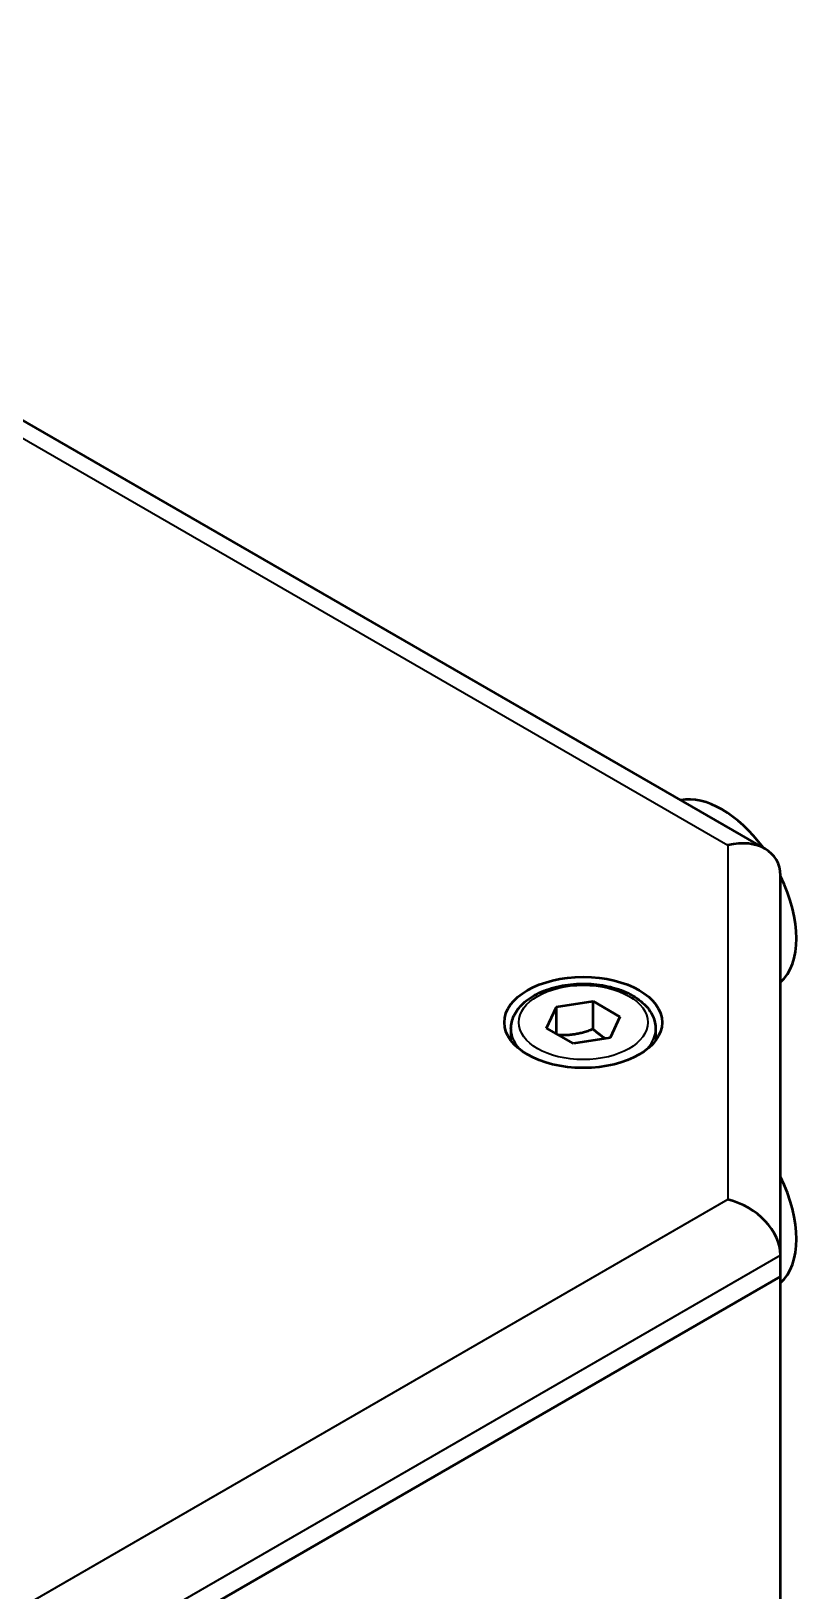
# Model space of a CAD drawing. Header units: inches. Extents: x -20.7 to 49, y -43 to 17.2.
# Drawn here: x -8.35 to -4.89, y -3.95 to 3.06 of the extents above; entities that cross this region are included whole.
import ezdxf

# ---------------------------------------------------------------- set-up
doc = ezdxf.new("R2010")
doc.units = ezdxf.units.IN
doc.header["$MEASUREMENT"] = 0
doc.layers.add('Visible (ANSI)', color=7, linetype='Continuous', lineweight=50)
doc.layers.add('Visible Narrow (ANSI)', color=7, linetype='Continuous', lineweight=35)

msp = doc.modelspace()

# ---------------------------------------------------------------- linework, layer by layer
at = {"layer": 'Visible (ANSI)'}
for p, q in [((-5.0498, -0.6129), (-11.4104, 3.0594)), ((-4.9807, -2.4375), (-4.9807, -0.7327)), ((-6.0311, -1.4177), (-5.987, -1.3227)), ((-5.987, -1.3227), (-5.8224, -1.2972)), ((-5.987, -1.4432), (-5.987, -1.3227)), ((-5.8224, -1.2972), (-5.7018, -1.3668)), ((-5.8224, -1.4226), (-5.8224, -1.2972)), ((-5.7018, -1.3668), (-5.7459, -1.4619)), ((-6.1913, -1.4212), (-6.1913, -1.474)), ((-5.9106, -1.4873), (-6.0311, -1.4177)), ((-5.7459, -1.4619), (-5.9106, -1.4873)), ((-5.5417, -1.4212), (-5.5417, -1.474)), ((-4.9807, -2.534), (-4.9807, -2.4375)), ((-11.3818, -6.2296), (-4.9807, -2.534)), ((-11.3818, -6.2296), (-4.9807, -2.534)), ((-4.9807, -5.2342), (-4.9807, -2.534))]:
    msp.add_line(p, q, dxfattribs=at)
for centre, major_axis, ratio, start_param, end_param in [((-5.2433, -0.8222), (-0.2362, 0.4091), 0.57735, 4.909886, 6.085688), ((-5.2169, -0.7892), (-0.2182, -0.126), 0.717439, 2.748894, 4.31969), ((-5.2433, -0.8222), (0.2362, -0.4091), 0.57735, 0.119181, 1.451615), ((-5.2433, -2.1723), (0.2362, -0.4091), 0.57735, 0.119181, 1.451615), ((-5.2169, -2.381), (0.2182, -0.126), 0.717439, 0.392699, 1.963495)]:
    msp.add_ellipse(centre, major_axis=major_axis, ratio=ratio, start_param=start_param, end_param=end_param, dxfattribs=at)
msp.add_ellipse((-5.8665, -1.3923), major_axis=(0.3543, 0), ratio=0.57735, dxfattribs=at)
msp.add_open_spline([(-6.1913, -1.4212), (-6.1913, -1.4009), (-6.1865, -1.3808), (-6.1682, -1.3419), (-6.154, -1.3234), (-6.1166, -1.2887), (-6.0925, -1.2729), (-6.0371, -1.2467), (-6.0057, -1.2364), (-5.9397, -1.2226), (-5.905, -1.2189), (-5.8358, -1.2185), (-5.8012, -1.2216), (-5.735, -1.2343), (-5.7035, -1.244), (-5.6464, -1.2694), (-5.6209, -1.2853), (-5.5795, -1.3223), (-5.5633, -1.3433), (-5.5457, -1.384), (-5.5417, -1.4026), (-5.5417, -1.4212)], degree=3, knots=[3.926991, 3.926991, 3.926991, 3.926991, 4.192785, 4.192785, 4.48241, 4.48241, 4.810505, 4.810505, 5.149215, 5.149215, 5.485349, 5.485349, 5.819908, 5.819908, 6.155824, 6.155824, 6.494476, 6.494476, 6.824075, 6.824075, 7.068583, 7.068583, 7.068583, 7.068583], dxfattribs=at)
for points, weights in [([(-5.8224, -1.4226), (-5.901, -1.4539), (-5.9774, -1.4488)], [1, 1.14666441016, 1.01523736138]), ([(-5.7671, -1.4651), (-5.7928, -1.4495), (-5.8224, -1.4226)], [1.07672477615, 1.07039454817, 1])]:
    msp.add_rational_spline(points, weights, degree=2, dxfattribs=at)
at = {"layer": 'Visible Narrow (ANSI)'}
for p, q in [((-11.4796, 3.0194), (-5.2169, -0.5964)), ((-5.2169, -0.5964), (-5.2169, -2.1882)), ((-5.2169, -2.1882), (-11.4796, -5.8039)), ((-11.3818, -6.1332), (-4.9807, -2.4375))]:
    msp.add_line(p, q, dxfattribs=at)
msp.add_ellipse((-5.8665, -1.3923), major_axis=(-0.2894, 0), ratio=0.57735, dxfattribs=at)
for major_axis, start_param, end_param in [((-0.3248, 0), 0, 0.569132), ((0.3248, 0), 5.714053, 6.283185)]:
    msp.add_ellipse((-5.8665, -1.4212), major_axis=major_axis, ratio=0.57735, start_param=start_param, end_param=end_param, dxfattribs=at)

doc.saveas('drawing.dxf')
